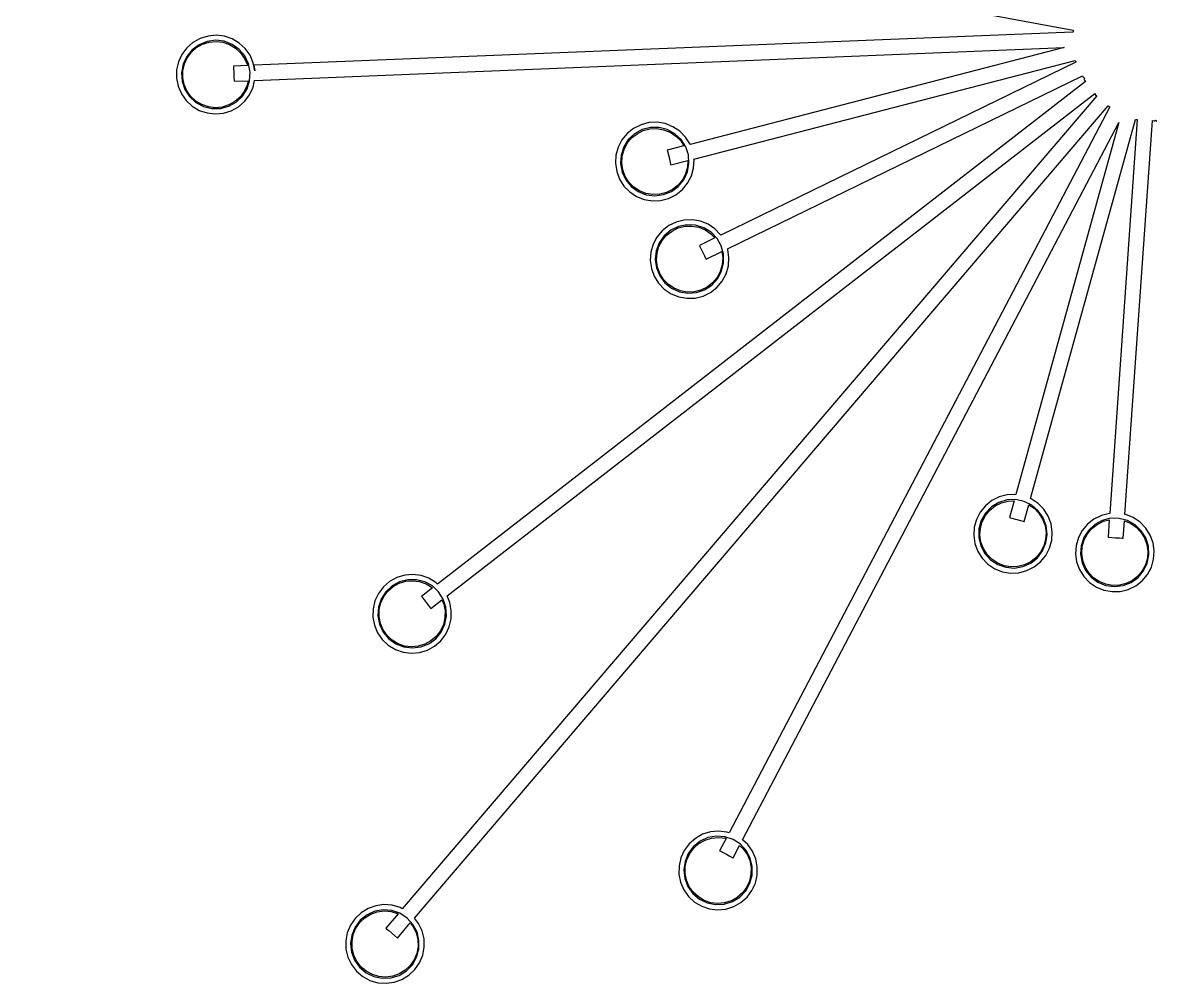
# Model space of a CAD drawing. Header units: millimetres. Extents: x 112 to 8820, y -2365 to 5002.
# Drawn here: x 182 to 585.4, y -1825.4 to -1483.5 of the extents above; entities that cross this region are included whole.
import ezdxf

# ---------------------------------------------------------------- set-up
doc = ezdxf.new("R2010")
doc.units = ezdxf.units.MM

# ---------------------------------------------------------------- blocks, each defined once
blk = doc.blocks.new('2097-30_PL')
for p, q in [((-40.229, 7.322), (-2.852, 0.395)), ((-33.914, 0.098), (-34.169, -0.046)), ((-33.634, 0.185), (-33.914, 0.098)), ((-33.365, 0.033), (-33.669, -0.008)), ((-33.342, 0.212), (-33.634, 0.185)), ((-33.062, -0.003), (-33.365, 0.033)), ((-33.052, 0.178), (-33.342, 0.212)), ((-32.774, 0.084), (-33.052, 0.178)), ((-32.522, -0.065), (-32.774, 0.084)), ((-2.857, 0.323), (-32.005, -0.856)), ((-2.855, 0.337), (-2.857, 0.323)), ((-2.85, 0.36), (-2.855, 0.337)), ((-2.852, 0.395), (-2.851, 0.38)), ((-2.851, 0.38), (-2.85, 0.36)), ((-34.389, -0.239), (-34.564, -0.474)), ((-34.198, -0.306), (-34.391, -0.543)), ((-34.169, -0.046), (-34.389, -0.239)), ((-34.372, -0.587), (-34.225, -0.39)), ((-34.225, -0.39), (-34.04, -0.227)), ((-33.952, -0.124), (-34.198, -0.306)), ((-34.04, -0.227), (-33.825, -0.107)), ((-33.669, -0.008), (-33.952, -0.124)), ((-33.825, -0.107), (-33.59, -0.034)), ((-33.59, -0.034), (-33.345, -0.011)), ((-33.345, -0.011), (-33.101, -0.039)), ((-33.101, -0.039), (-32.867, -0.118)), ((-32.776, -0.113), (-33.062, -0.003)), ((-32.867, -0.118), (-32.656, -0.244)), ((-32.527, -0.29), (-32.776, -0.113)), ((-32.656, -0.244), (-32.475, -0.411)), ((-32.33, -0.524), (-32.527, -0.29)), ((-32.307, -0.264), (-32.522, -0.065)), ((-32.138, -0.503), (-32.307, -0.264)), ((-31.978, -1.395), (-3.173, -0.23)), ((-3.173, -0.23), (-16.479, -3.671)), ((-34.686, -0.74), (-34.75, -1.025)), ((-34.564, -0.474), (-34.686, -0.74)), ((-34.391, -0.543), (-34.518, -0.821)), ((-34.475, -0.811), (-34.372, -0.587)), ((-32.475, -0.411), (-32.332, -0.612)), ((-32.332, -0.612), (-32.235, -0.838)), ((-32.197, -0.8), (-32.33, -0.524)), ((-32.137, -1.1), (-32.197, -0.8)), ((-32.022, -0.772), (-32.138, -0.503)), ((-31.965, -1.059), (-32.022, -0.772)), ((-16.342, -4.194), (-2.785, -0.688)), ((-2.758, -0.742), (-15.388, -6.902)), ((-2.785, -0.688), (-2.784, -0.69)), ((-2.784, -0.69), (-2.758, -0.742)), ((-34.75, -1.025), (-34.754, -1.318)), ((-34.518, -0.821), (-34.573, -1.122)), ((-34.573, -1.122), (-34.551, -1.427)), ((-34.532, -1.298), (-34.529, -1.051)), ((-34.529, -1.051), (-34.475, -0.811)), ((-32.23, -0.865), (-32.726, -0.885)), ((-32.726, -0.885), (-32.725, -0.921)), ((-32.725, -0.921), (-32.716, -1.155)), ((-32.716, -1.155), (-32.71, -1.29)), ((-32.235, -0.838), (-32.23, -0.865)), ((-32.154, -1.405), (-32.137, -1.1)), ((-32.005, -0.856), (-31.965, -1.059)), ((-34.754, -1.318), (-34.696, -1.605)), ((-34.696, -1.605), (-34.58, -1.874)), ((-34.551, -1.427), (-34.454, -1.717)), ((-34.483, -1.539), (-34.532, -1.298)), ((-34.386, -1.765), (-34.483, -1.539)), ((-32.71, -1.29), (-32.706, -1.389)), ((-32.706, -1.389), (-32.705, -1.425)), ((-32.705, -1.425), (-32.207, -1.405)), ((-32.244, -1.566), (-32.346, -1.789)), ((-32.246, -1.697), (-32.154, -1.405)), ((-32.207, -1.405), (-32.244, -1.566)), ((-32.032, -1.637), (-31.978, -1.395)), ((-2.411, -1.43), (-25.463, -19.321)), ((-15.149, -7.387), (-2.522, -1.228)), ((-2.522, -1.228), (-2.518, -1.235)), ((-2.518, -1.235), (-2.496, -1.279)), ((-2.496, -1.279), (-2.489, -1.294)), ((-2.489, -1.294), (-2.45, -1.309)), ((-2.45, -1.309), (-2.456, -1.372)), ((-2.456, -1.372), (-2.446, -1.385)), ((-2.446, -1.385), (-2.416, -1.423)), ((-2.416, -1.423), (-2.411, -1.43)), ((-34.58, -1.874), (-34.411, -2.113)), ((-34.454, -1.717), (-34.288, -1.974)), ((-34.244, -1.966), (-34.386, -1.765)), ((-34.288, -1.974), (-34.063, -2.181)), ((-34.063, -2.133), (-34.244, -1.966)), ((-32.494, -1.987), (-32.678, -2.149)), ((-32.628, -2.168), (-32.407, -1.957)), ((-32.346, -1.789), (-32.494, -1.987)), ((-32.407, -1.957), (-32.246, -1.697)), ((-32.33, -2.138), (-32.155, -1.903)), ((-32.155, -1.903), (-32.032, -1.637)), ((-2.006, -1.944), (-26.72, -30.88)), ((-25.128, -19.744), (-2.08, -1.856)), ((-2.08, -1.856), (-2.075, -1.863)), ((-2.075, -1.863), (-2.065, -1.875)), ((-2.065, -1.875), (-2.063, -1.896)), ((-2.063, -1.896), (-2.05, -1.907)), ((-2.05, -1.907), (-2.006, -1.944)), ((-34.411, -2.113), (-34.196, -2.312)), ((-34.196, -2.312), (-33.944, -2.461)), ((-33.851, -2.258), (-34.063, -2.133)), ((-34.063, -2.181), (-33.793, -2.326)), ((-33.618, -2.337), (-33.851, -2.258)), ((-33.793, -2.326), (-33.497, -2.399)), ((-33.373, -2.366), (-33.618, -2.337)), ((-33.497, -2.399), (-33.191, -2.397)), ((-33.128, -2.343), (-33.373, -2.366)), ((-33.191, -2.397), (-32.895, -2.318)), ((-32.893, -2.27), (-33.128, -2.343)), ((-32.895, -2.318), (-32.628, -2.168)), ((-32.678, -2.149), (-32.893, -2.27)), ((-32.805, -2.475), (-32.55, -2.331)), ((-32.55, -2.331), (-32.33, -2.138)), ((-26.289, -31.207), (-1.601, -2.301)), ((-1.541, -2.341), (-15.094, -28.174)), ((-1.601, -2.301), (-1.588, -2.308)), ((-1.588, -2.308), (-1.57, -2.317)), ((-1.57, -2.317), (-1.552, -2.333)), ((-1.552, -2.333), (-1.541, -2.341)), ((-33.944, -2.461), (-33.667, -2.555)), ((-33.667, -2.555), (-33.376, -2.589)), ((-33.376, -2.589), (-33.084, -2.562)), ((-33.084, -2.562), (-32.805, -2.475)), ((-4.372, -16.278), (-0.63, -2.785)), ((-0.569, -2.789), (-1.55, -16.806)), ((-0.63, -2.785), (-0.627, -2.785)), ((-0.627, -2.785), (-0.578, -2.788)), ((-0.578, -2.788), (-0.569, -2.789)), ((0.044, -2.832), (0.076, -2.805)), ((0.076, -2.805), (0.127, -2.842)), ((-18.489, -3.103), (-18.718, -3.285)), ((-18.227, -2.972), (-18.489, -3.103)), ((-18.189, -3.146), (-18.457, -3.294)), ((-18.369, -3.291), (-18.149, -3.181)), ((-17.944, -2.899), (-18.227, -2.972)), ((-17.893, -3.069), (-18.189, -3.146)), ((-18.149, -3.181), (-17.911, -3.119)), ((-17.651, -2.886), (-17.944, -2.899)), ((-17.911, -3.119), (-17.665, -3.109)), ((-17.587, -3.069), (-17.893, -3.069)), ((-17.665, -3.109), (-17.422, -3.149)), ((-17.362, -2.934), (-17.651, -2.886)), ((-17.291, -3.144), (-17.587, -3.069)), ((-17.422, -3.149), (-17.193, -3.24)), ((-17.09, -3.042), (-17.362, -2.934)), ((-17.022, -3.291), (-17.291, -3.144)), ((-16.846, -3.203), (-17.09, -3.042)), ((-16.64, -3.412), (-16.846, -3.203)), ((-14.613, -28.42), (-1.22, -2.892)), ((-1.22, -2.892), (-4.893, -16.135)), ((-1.011, -16.842), (-0.031, -2.826)), ((-0.031, -2.826), (-0.022, -2.827)), ((-0.022, -2.827), (0.027, -2.83)), ((0.027, -2.83), (0.044, -2.832)), ((-18.905, -3.511), (-19.04, -3.771)), ((-18.718, -3.285), (-18.905, -3.511)), ((-18.679, -3.503), (-18.843, -3.762)), ((-18.719, -3.634), (-18.562, -3.444)), ((-18.457, -3.294), (-18.679, -3.503)), ((-18.562, -3.444), (-18.369, -3.291)), ((-17.193, -3.24), (-16.987, -3.375)), ((-16.799, -3.5), (-17.022, -3.291)), ((-16.987, -3.375), (-16.815, -3.551)), ((-16.815, -3.551), (-16.702, -3.729)), ((-16.635, -3.758), (-16.799, -3.5)), ((-16.483, -3.659), (-16.64, -3.412)), ((-19.04, -3.771), (-19.118, -4.053)), ((-18.843, -3.762), (-18.937, -4.053)), ((-18.898, -4.09), (-18.832, -3.853)), ((-18.832, -3.853), (-18.719, -3.634)), ((-16.702, -3.729), (-17.299, -3.883)), ((-17.299, -3.883), (-17.29, -3.918)), ((-17.29, -3.918), (-17.231, -4.145)), ((-16.54, -4.049), (-16.635, -3.758)), ((-16.479, -3.671), (-16.483, -3.659)), ((-19.118, -4.053), (-19.136, -4.345)), ((-19.136, -4.345), (-19.093, -4.635)), ((-18.937, -4.053), (-18.955, -4.358)), ((-18.955, -4.358), (-18.898, -4.659)), ((-18.913, -4.335), (-18.898, -4.09)), ((-18.877, -4.579), (-18.913, -4.335)), ((-17.231, -4.145), (-17.173, -4.371)), ((-17.173, -4.371), (-17.164, -4.406)), ((-17.164, -4.406), (-16.561, -4.25)), ((-16.577, -4.655), (-16.52, -4.354)), ((-16.561, -4.25), (-16.575, -4.479)), ((-16.52, -4.354), (-16.54, -4.049)), ((-16.355, -4.515), (-16.337, -4.223)), ((-16.337, -4.223), (-16.342, -4.194)), ((-19.093, -4.635), (-18.99, -4.909)), ((-18.898, -4.659), (-18.767, -4.935)), ((-18.79, -4.81), (-18.877, -4.579)), ((-18.658, -5.017), (-18.79, -4.81)), ((-16.641, -4.716), (-16.755, -4.934)), ((-16.706, -4.931), (-16.577, -4.655)), ((-16.575, -4.479), (-16.641, -4.716)), ((-16.569, -5.057), (-16.433, -4.797)), ((-16.433, -4.797), (-16.355, -4.515)), ((-18.99, -4.909), (-18.833, -5.156)), ((-18.833, -5.156), (-18.627, -5.365)), ((-18.767, -4.935), (-18.572, -5.17)), ((-18.486, -5.193), (-18.658, -5.017)), ((-18.572, -5.17), (-18.324, -5.35)), ((-18.28, -5.329), (-18.486, -5.193)), ((-17.148, -5.348), (-16.901, -5.168)), ((-16.911, -5.124), (-17.104, -5.277)), ((-16.755, -4.934), (-16.911, -5.124)), ((-16.901, -5.168), (-16.706, -4.931)), ((-16.755, -5.283), (-16.569, -5.057)), ((-18.627, -5.365), (-18.383, -5.526)), ((-18.383, -5.526), (-18.111, -5.634)), ((-18.324, -5.35), (-18.039, -5.462)), ((-18.051, -5.419), (-18.28, -5.329)), ((-18.111, -5.634), (-17.822, -5.682)), ((-17.808, -5.46), (-18.051, -5.419)), ((-18.039, -5.462), (-17.736, -5.5)), ((-17.563, -5.449), (-17.808, -5.46)), ((-17.736, -5.5), (-17.432, -5.461)), ((-17.324, -5.387), (-17.563, -5.449)), ((-17.53, -5.669), (-17.246, -5.596)), ((-17.432, -5.461), (-17.148, -5.348)), ((-17.104, -5.277), (-17.324, -5.387)), ((-17.246, -5.596), (-16.984, -5.465)), ((-17.246, -5.596), (-17.246, -5.596)), ((-16.984, -5.465), (-16.755, -5.283)), ((-17.822, -5.682), (-17.53, -5.669)), ((-16.977, -6.437), (-17.24, -6.565)), ((-16.693, -6.366), (-16.977, -6.437)), ((-16.401, -6.356), (-16.693, -6.366)), ((-16.112, -6.407), (-16.401, -6.356)), ((-15.841, -6.517), (-16.112, -6.407)), ((-17.471, -6.746), (-17.659, -6.97)), ((-17.24, -6.565), (-17.471, -6.746)), ((-17.168, -6.728), (-17.401, -6.926)), ((-17.316, -6.906), (-17.122, -6.755)), ((-16.894, -6.594), (-17.168, -6.728)), ((-17.122, -6.755), (-16.901, -6.647)), ((-16.901, -6.647), (-16.662, -6.587)), ((-16.594, -6.532), (-16.894, -6.594)), ((-16.662, -6.587), (-16.416, -6.578)), ((-16.288, -6.547), (-16.594, -6.532)), ((-16.416, -6.578), (-16.174, -6.621)), ((-15.996, -6.638), (-16.288, -6.547)), ((-16.174, -6.621), (-15.945, -6.713)), ((-15.736, -6.798), (-15.996, -6.638)), ((-15.945, -6.713), (-15.741, -6.851)), ((-15.598, -6.68), (-15.841, -6.517)), ((-15.741, -6.851), (-15.595, -7.003)), ((-15.523, -7.018), (-15.736, -6.798)), ((-15.395, -6.891), (-15.598, -6.68)), ((-17.797, -7.229), (-17.878, -7.51)), ((-17.659, -6.97), (-17.797, -7.229)), ((-17.578, -7.176), (-17.686, -7.462)), ((-17.59, -7.312), (-17.475, -7.095)), ((-17.401, -6.926), (-17.578, -7.176)), ((-17.475, -7.095), (-17.316, -6.906)), ((-15.595, -7.003), (-16.149, -7.273)), ((-15.372, -7.284), (-15.523, -7.018)), ((-15.388, -6.902), (-15.395, -6.891)), ((-17.878, -7.51), (-17.898, -7.802)), ((-17.686, -7.462), (-17.72, -7.766)), ((-17.675, -7.794), (-17.658, -7.549)), ((-17.658, -7.549), (-17.59, -7.312)), ((-16.149, -7.273), (-16.133, -7.306)), ((-16.133, -7.306), (-16.031, -7.516)), ((-16.031, -7.516), (-15.972, -7.637)), ((-15.972, -7.637), (-15.928, -7.726)), ((-15.912, -7.759), (-15.353, -7.486)), ((-15.292, -7.579), (-15.372, -7.284)), ((-15.353, -7.486), (-15.321, -7.712)), ((-15.288, -7.885), (-15.292, -7.579)), ((-15.139, -7.414), (-15.149, -7.387)), ((-15.098, -7.704), (-15.139, -7.414)), ((-17.898, -7.802), (-17.857, -8.092)), ((-17.72, -7.766), (-17.678, -8.069)), ((-17.641, -8.038), (-17.675, -7.794)), ((-17.557, -8.269), (-17.641, -8.038)), ((-15.928, -7.726), (-15.912, -7.759)), ((-15.338, -7.958), (-15.406, -8.194)), ((-15.36, -8.182), (-15.288, -7.885)), ((-15.321, -7.712), (-15.338, -7.958)), ((-15.2, -8.278), (-15.119, -7.996)), ((-15.119, -7.996), (-15.098, -7.704)), ((-17.857, -8.092), (-17.757, -8.367)), ((-17.757, -8.367), (-17.602, -8.616)), ((-17.678, -8.069), (-17.561, -8.352)), ((-17.561, -8.352), (-17.378, -8.597)), ((-17.426, -8.478), (-17.557, -8.269)), ((-15.709, -8.678), (-15.503, -8.452)), ((-15.522, -8.412), (-15.68, -8.6)), ((-15.406, -8.194), (-15.522, -8.412)), ((-15.503, -8.452), (-15.36, -8.182)), ((-15.337, -8.536), (-15.2, -8.278)), ((-17.602, -8.616), (-17.399, -8.826)), ((-17.255, -8.655), (-17.426, -8.478)), ((-17.399, -8.826), (-17.156, -8.99)), ((-17.378, -8.597), (-17.14, -8.788)), ((-17.051, -8.793), (-17.255, -8.655)), ((-17.14, -8.788), (-16.861, -8.915)), ((-16.823, -8.885), (-17.051, -8.793)), ((-16.095, -8.86), (-16.334, -8.919)), ((-16.255, -8.944), (-15.965, -8.846)), ((-15.874, -8.752), (-16.095, -8.86)), ((-15.965, -8.846), (-15.709, -8.678)), ((-15.68, -8.6), (-15.874, -8.752)), ((-15.756, -8.941), (-15.525, -8.761)), ((-15.525, -8.761), (-15.337, -8.536)), ((-17.156, -8.99), (-16.884, -9.1)), ((-16.884, -9.1), (-16.596, -9.15)), ((-16.861, -8.915), (-16.56, -8.968)), ((-16.58, -8.928), (-16.823, -8.885)), ((-16.596, -9.15), (-16.303, -9.14)), ((-16.334, -8.919), (-16.58, -8.928)), ((-16.56, -8.968), (-16.255, -8.944)), ((-16.303, -9.14), (-16.019, -9.069)), ((-16.019, -9.069), (-15.756, -8.941)), ((-15.756, -8.941), (-15.756, -8.941)), ((-4.905, -16.133), (-5.198, -16.146)), ((-4.893, -16.135), (-4.905, -16.133)), ((-5.973, -16.532), (-6.159, -16.758)), ((-5.744, -16.35), (-5.973, -16.532)), ((-5.816, -16.691), (-5.624, -16.538)), ((-5.494, -16.416), (-5.755, -16.575)), ((-5.481, -16.219), (-5.744, -16.35)), ((-5.624, -16.538), (-5.403, -16.428)), ((-5.201, -16.327), (-5.494, -16.416)), ((-5.198, -16.146), (-5.481, -16.219)), ((-5.403, -16.428), (-5.165, -16.366)), ((-4.896, -16.314), (-5.201, -16.327)), ((-5.165, -16.366), (-4.954, -16.357)), ((-4.954, -16.357), (-5.119, -16.952)), ((-4.596, -16.377), (-4.896, -16.314)), ((-4.599, -17.096), (-4.432, -16.496)), ((-4.322, -16.512), (-4.596, -16.377)), ((-4.432, -16.496), (-4.242, -16.622)), ((-4.344, -16.289), (-4.372, -16.278)), ((-4.1, -16.45), (-4.344, -16.289)), ((-4.09, -16.712), (-4.322, -16.512)), ((-3.895, -16.659), (-4.1, -16.45)), ((-6.159, -16.758), (-6.294, -17.018)), ((-5.969, -16.794), (-6.121, -17.059)), ((-6.087, -17.1), (-5.973, -16.881)), ((-5.973, -16.881), (-5.816, -16.691)), ((-5.755, -16.575), (-5.969, -16.794)), ((-4.242, -16.622), (-4.069, -16.798)), ((-3.915, -16.963), (-4.09, -16.712)), ((-4.069, -16.798), (-3.937, -17.006)), ((-3.738, -16.906), (-3.895, -16.659)), ((-3.635, -17.181), (-3.738, -16.906)), ((-1.847, -16.877), (-2.11, -17.006)), ((-1.562, -16.806), (-1.847, -16.877)), ((-1.55, -16.806), (-1.562, -16.806)), ((-0.981, -16.847), (-1.011, -16.842)), ((-0.71, -16.957), (-0.981, -16.847)), ((-6.372, -17.3), (-6.39, -17.592)), ((-6.294, -17.018), (-6.372, -17.3)), ((-6.121, -17.059), (-6.203, -17.354)), ((-6.168, -17.583), (-6.152, -17.337)), ((-6.152, -17.337), (-6.087, -17.1)), ((-5.119, -16.952), (-5.084, -16.961)), ((-5.084, -16.961), (-4.859, -17.024)), ((-4.859, -17.024), (-4.729, -17.06)), ((-4.729, -17.06), (-4.634, -17.086)), ((-4.634, -17.086), (-4.599, -17.096)), ((-3.937, -17.006), (-3.851, -17.236)), ((-3.808, -17.249), (-3.915, -16.963)), ((-3.851, -17.236), (-3.814, -17.48)), ((-3.776, -17.553), (-3.808, -17.249)), ((-3.592, -17.47), (-3.635, -17.181)), ((-2.34, -17.186), (-2.529, -17.41)), ((-2.11, -17.006), (-2.34, -17.186)), ((-2.083, -17.201), (-2.307, -17.409)), ((-2.186, -17.346), (-1.992, -17.195)), ((-1.814, -17.055), (-2.083, -17.201)), ((-1.992, -17.195), (-1.77, -17.087)), ((-1.517, -16.981), (-1.814, -17.055)), ((-1.77, -17.087), (-1.566, -17.036)), ((-1.566, -17.036), (-1.609, -17.651)), ((-1.211, -16.983), (-1.517, -16.981)), ((-0.915, -17.062), (-1.211, -16.983)), ((-1.07, -17.689), (-1.026, -17.068)), ((-1.026, -17.068), (-0.815, -17.154)), ((-0.648, -17.211), (-0.915, -17.062)), ((-0.815, -17.154), (-0.61, -17.291)), ((-0.467, -17.12), (-0.71, -16.957)), ((-0.427, -17.422), (-0.648, -17.211)), ((-0.61, -17.291), (-0.439, -17.468)), ((-0.264, -17.331), (-0.467, -17.12)), ((-0.109, -17.579), (-0.264, -17.331)), ((-6.39, -17.592), (-6.347, -17.882)), ((-6.203, -17.354), (-6.209, -17.66)), ((-6.209, -17.66), (-6.139, -17.957)), ((-6.131, -17.826), (-6.168, -17.583)), ((-3.829, -17.726), (-3.895, -17.963)), ((-3.814, -17.48), (-3.829, -17.726)), ((-3.82, -17.856), (-3.776, -17.553)), ((-3.61, -17.762), (-3.592, -17.47)), ((-2.666, -17.669), (-2.747, -17.95)), ((-2.529, -17.41), (-2.666, -17.669)), ((-2.473, -17.666), (-2.569, -17.956)), ((-2.307, -17.409), (-2.473, -17.666)), ((-2.459, -17.752), (-2.344, -17.535)), ((-2.344, -17.535), (-2.186, -17.346)), ((-1.609, -17.651), (-1.573, -17.654)), ((-1.573, -17.654), (-1.339, -17.67)), ((-1.339, -17.67), (-1.205, -17.679)), ((-1.205, -17.679), (-1.106, -17.686)), ((-1.106, -17.686), (-1.07, -17.689)), ((-0.439, -17.468), (-0.309, -17.677)), ((-0.265, -17.681), (-0.427, -17.422)), ((-0.309, -17.677), (-0.225, -17.908)), ((-0.172, -17.973), (-0.265, -17.681)), ((-0.008, -17.854), (-0.109, -17.579)), ((-6.347, -17.882), (-6.244, -18.156)), ((-6.139, -17.957), (-5.996, -18.228)), ((-6.045, -18.057), (-6.131, -17.826)), ((-5.913, -18.264), (-6.045, -18.057)), ((-4.122, -18.382), (-3.938, -18.138)), ((-3.895, -17.963), (-4.009, -18.181)), ((-3.938, -18.138), (-3.82, -17.856)), ((-3.823, -18.304), (-3.688, -18.045)), ((-3.688, -18.045), (-3.61, -17.762)), ((-2.747, -17.95), (-2.767, -18.242)), ((-2.569, -17.956), (-2.591, -18.261)), ((-2.544, -18.234), (-2.527, -17.989)), ((-2.527, -17.989), (-2.459, -17.752)), ((-0.225, -17.908), (-0.191, -18.152)), ((-0.155, -18.278), (-0.172, -17.973)), ((0.032, -18.144), (-0.008, -17.854)), ((0.012, -18.437), (0.032, -18.144)), ((-6.244, -18.156), (-6.087, -18.403)), ((-6.087, -18.403), (-5.882, -18.612)), ((-5.996, -18.228), (-5.791, -18.455)), ((-5.74, -18.44), (-5.913, -18.264)), ((-5.791, -18.455), (-5.536, -18.624)), ((-5.535, -18.576), (-5.74, -18.44)), ((-4.358, -18.524), (-4.579, -18.634)), ((-4.362, -18.573), (-4.122, -18.382)), ((-4.166, -18.371), (-4.358, -18.524)), ((-4.238, -18.712), (-4.009, -18.53)), ((-4.009, -18.181), (-4.166, -18.371)), ((-4.009, -18.53), (-3.823, -18.304)), ((-2.767, -18.242), (-2.726, -18.532)), ((-2.726, -18.532), (-2.626, -18.807)), ((-2.591, -18.261), (-2.535, -18.562)), ((-2.51, -18.478), (-2.544, -18.234)), ((-2.426, -18.71), (-2.51, -18.478)), ((-0.208, -18.398), (-0.276, -18.634)), ((-0.214, -18.578), (-0.155, -18.278)), ((-0.191, -18.152), (-0.208, -18.398)), ((-0.069, -18.718), (0.012, -18.437)), ((0.012, -18.437), (0.012, -18.437)), ((-5.882, -18.612), (-5.638, -18.774)), ((-5.638, -18.774), (-5.365, -18.881)), ((-5.536, -18.624), (-5.247, -18.724)), ((-5.306, -18.666), (-5.535, -18.576)), ((-5.365, -18.881), (-5.076, -18.929)), ((-5.063, -18.707), (-5.306, -18.666)), ((-5.247, -18.724), (-4.942, -18.749)), ((-5.076, -18.929), (-4.784, -18.916)), ((-4.817, -18.696), (-5.063, -18.707)), ((-4.942, -18.749), (-4.641, -18.697)), ((-4.579, -18.634), (-4.817, -18.696)), ((-4.784, -18.916), (-4.5, -18.843)), ((-4.641, -18.697), (-4.362, -18.573)), ((-4.5, -18.843), (-4.238, -18.712)), ((-2.626, -18.807), (-2.471, -19.056)), ((-2.535, -18.562), (-2.407, -18.84)), ((-2.295, -18.918), (-2.426, -18.71)), ((-2.407, -18.84), (-2.214, -19.077)), ((-2.124, -19.095), (-2.295, -18.918)), ((-0.391, -18.852), (-0.549, -19.04)), ((-0.543, -19.088), (-0.347, -18.854)), ((-0.276, -18.634), (-0.391, -18.852)), ((-0.347, -18.854), (-0.214, -18.578)), ((-0.206, -18.977), (-0.069, -18.718)), ((-27.172, -19.228), (-27.394, -19.42)), ((-26.915, -19.087), (-27.172, -19.228)), ((-26.819, -19.24), (-27.087, -19.388)), ((-27.045, -19.411), (-26.829, -19.293)), ((-26.635, -19.002), (-26.915, -19.087)), ((-26.829, -19.293), (-26.593, -19.221)), ((-26.522, -19.164), (-26.819, -19.24)), ((-26.343, -18.978), (-26.635, -19.002)), ((-26.593, -19.221), (-26.348, -19.201)), ((-26.216, -19.164), (-26.522, -19.164)), ((-26.348, -19.201), (-26.104, -19.231)), ((-26.053, -19.014), (-26.343, -18.978)), ((-25.92, -19.24), (-26.216, -19.164)), ((-26.104, -19.231), (-25.871, -19.312)), ((-25.776, -19.111), (-26.053, -19.014)), ((-25.652, -19.387), (-25.92, -19.24)), ((-25.871, -19.312), (-25.661, -19.44)), ((-25.526, -19.262), (-25.776, -19.111)), ((-25.463, -19.321), (-25.526, -19.262)), ((-2.471, -19.056), (-2.268, -19.266)), ((-2.268, -19.266), (-2.025, -19.43)), ((-2.214, -19.077), (-1.968, -19.258)), ((-1.92, -19.233), (-2.124, -19.095)), ((-1.968, -19.258), (-1.684, -19.373)), ((-1.692, -19.325), (-1.92, -19.233)), ((-1.45, -19.368), (-1.692, -19.325)), ((-1.204, -19.359), (-1.45, -19.368)), ((-0.965, -19.3), (-1.204, -19.359)), ((-1.077, -19.377), (-0.792, -19.266)), ((-0.743, -19.192), (-0.965, -19.3)), ((-0.792, -19.266), (-0.543, -19.088)), ((-0.549, -19.04), (-0.743, -19.192)), ((-0.625, -19.381), (-0.395, -19.201)), ((-0.395, -19.201), (-0.206, -18.977)), ((-27.571, -19.653), (-27.695, -19.918)), ((-27.394, -19.42), (-27.571, -19.653)), ((-27.309, -19.597), (-27.473, -19.855)), ((-27.38, -19.768), (-27.231, -19.572)), ((-27.087, -19.388), (-27.309, -19.597)), ((-27.231, -19.572), (-27.045, -19.411)), ((-25.641, -19.459), (-26.033, -19.764)), ((-26.033, -19.764), (-26.011, -19.792)), ((-25.661, -19.44), (-25.641, -19.459)), ((-25.429, -19.597), (-25.652, -19.387)), ((-25.265, -19.855), (-25.429, -19.597)), ((-25.032, -19.973), (-25.128, -19.744)), ((-2.025, -19.43), (-1.754, -19.54)), ((-1.754, -19.54), (-1.465, -19.591)), ((-1.684, -19.373), (-1.381, -19.413)), ((-1.465, -19.591), (-1.173, -19.58)), ((-1.381, -19.413), (-1.077, -19.377)), ((-1.173, -19.58), (-0.888, -19.509)), ((-0.888, -19.509), (-0.625, -19.381)), ((-27.695, -19.918), (-27.762, -20.203)), ((-27.568, -20.146), (-27.587, -20.452)), ((-27.473, -19.855), (-27.568, -20.146)), ((-27.541, -20.231), (-27.485, -19.991)), ((-27.485, -19.991), (-27.38, -19.768)), ((-26.011, -19.792), (-25.868, -19.977)), ((-25.868, -19.977), (-25.785, -20.084)), ((-25.785, -20.084), (-25.724, -20.162)), ((-25.724, -20.162), (-25.702, -20.19)), ((-25.702, -20.19), (-25.309, -19.885)), ((-25.309, -19.885), (-25.245, -20.037)), ((-25.17, -20.146), (-25.265, -19.855)), ((-25.245, -20.037), (-25.199, -20.279)), ((-25.151, -20.451), (-25.17, -20.146)), ((-24.977, -20.26), (-25.032, -19.973)), ((-27.762, -20.203), (-27.768, -20.496)), ((-27.768, -20.496), (-27.713, -20.783)), ((-27.587, -20.452), (-27.529, -20.752)), ((-27.546, -20.477), (-27.541, -20.231)), ((-27.5, -20.719), (-27.546, -20.477)), ((-25.204, -20.525), (-25.26, -20.765)), ((-25.208, -20.751), (-25.151, -20.451)), ((-25.199, -20.279), (-25.204, -20.525)), ((-25.049, -20.838), (-24.983, -20.553)), ((-24.983, -20.553), (-24.977, -20.26)), ((-27.713, -20.783), (-27.599, -21.053)), ((-27.529, -20.752), (-27.399, -21.029)), ((-27.404, -20.946), (-27.5, -20.719)), ((-27.5, -20.719), (-27.5, -20.719)), ((-27.264, -21.148), (-27.404, -20.946)), ((-25.26, -20.765), (-25.365, -20.988)), ((-25.339, -21.028), (-25.208, -20.751)), ((-25.174, -21.103), (-25.049, -20.838)), ((-27.599, -21.053), (-27.432, -21.294)), ((-27.432, -21.294), (-27.219, -21.494)), ((-27.399, -21.029), (-27.204, -21.264)), ((-27.084, -21.316), (-27.264, -21.148)), ((-27.204, -21.264), (-26.957, -21.444)), ((-26.873, -21.444), (-27.084, -21.316)), ((-25.7, -21.345), (-25.916, -21.464)), ((-25.781, -21.444), (-25.533, -21.264)), ((-25.514, -21.184), (-25.7, -21.345)), ((-25.573, -21.528), (-25.351, -21.337)), ((-25.533, -21.264), (-25.339, -21.028)), ((-25.365, -20.988), (-25.514, -21.184)), ((-25.351, -21.337), (-25.174, -21.103)), ((-27.219, -21.494), (-26.968, -21.646)), ((-26.968, -21.646), (-26.692, -21.742)), ((-26.957, -21.444), (-26.672, -21.557)), ((-26.641, -21.525), (-26.873, -21.444)), ((-26.692, -21.742), (-26.401, -21.778)), ((-26.672, -21.557), (-26.369, -21.595)), ((-26.397, -21.555), (-26.641, -21.525)), ((-26.401, -21.778), (-26.109, -21.754)), ((-26.401, -21.778), (-26.401, -21.778)), ((-26.151, -21.535), (-26.397, -21.555)), ((-26.369, -21.595), (-26.065, -21.556)), ((-25.916, -21.464), (-26.151, -21.535)), ((-26.109, -21.754), (-25.829, -21.669)), ((-26.065, -21.556), (-25.781, -21.444)), ((-25.829, -21.669), (-25.573, -21.528)), ((-16.038, -28.227), (-16.293, -28.37)), ((-15.758, -28.14), (-16.038, -28.227)), ((-15.467, -28.112), (-15.758, -28.14)), ((-15.176, -28.146), (-15.467, -28.112)), ((-15.094, -28.174), (-15.176, -28.146)), ((-16.513, -28.563), (-16.688, -28.798)), ((-16.293, -28.37), (-16.513, -28.563)), ((-16.123, -28.47), (-16.361, -28.663)), ((-16.349, -28.715), (-16.164, -28.552)), ((-16.164, -28.552), (-15.949, -28.431)), ((-15.845, -28.343), (-16.123, -28.47)), ((-15.949, -28.431), (-15.714, -28.358)), ((-15.544, -28.29), (-15.845, -28.343)), ((-15.714, -28.358), (-15.469, -28.335)), ((-15.239, -28.313), (-15.544, -28.29)), ((-15.469, -28.335), (-15.225, -28.364)), ((-15.199, -28.373), (-15.43, -28.813)), ((-14.949, -28.411), (-15.239, -28.313)), ((-15.225, -28.364), (-15.199, -28.373)), ((-14.951, -29.064), (-14.72, -28.624)), ((-14.693, -28.578), (-14.949, -28.411)), ((-14.72, -28.624), (-14.599, -28.735)), ((-14.486, -28.803), (-14.693, -28.578)), ((-14.431, -28.588), (-14.613, -28.42)), ((-14.262, -28.827), (-14.431, -28.588)), ((-16.688, -28.798), (-16.81, -29.064)), ((-16.544, -28.908), (-16.66, -29.191)), ((-16.599, -29.136), (-16.496, -28.912)), ((-16.361, -28.663), (-16.544, -28.908)), ((-16.496, -28.912), (-16.349, -28.715)), ((-15.43, -28.813), (-15.398, -28.83)), ((-15.398, -28.83), (-15.191, -28.939)), ((-15.191, -28.939), (-15.071, -29.001)), ((-15.071, -29.001), (-14.983, -29.047)), ((-14.599, -28.735), (-14.456, -28.936)), ((-14.342, -29.073), (-14.486, -28.803)), ((-14.456, -28.936), (-14.359, -29.162)), ((-14.146, -29.096), (-14.262, -28.827)), ((-16.874, -29.35), (-16.878, -29.643)), ((-16.81, -29.064), (-16.874, -29.35)), ((-16.66, -29.191), (-16.702, -29.494)), ((-16.656, -29.622), (-16.653, -29.376)), ((-16.653, -29.376), (-16.599, -29.136)), ((-14.983, -29.047), (-14.951, -29.064)), ((-14.359, -29.162), (-14.311, -29.404)), ((-14.269, -29.37), (-14.342, -29.073)), ((-14.311, -29.404), (-14.314, -29.65)), ((-14.273, -29.676), (-14.269, -29.37)), ((-14.089, -29.383), (-14.146, -29.096)), ((-14.092, -29.676), (-14.089, -29.383)), ((-16.878, -29.643), (-16.82, -29.93)), ((-16.702, -29.494), (-16.667, -29.798)), ((-16.667, -29.798), (-16.558, -30.083)), ((-16.608, -29.863), (-16.656, -29.622)), ((-14.314, -29.65), (-14.368, -29.89)), ((-14.353, -29.971), (-14.273, -29.676)), ((-14.156, -29.962), (-14.092, -29.676)), ((-16.82, -29.93), (-16.705, -30.199)), ((-16.705, -30.199), (-16.535, -30.438)), ((-16.51, -30.09), (-16.608, -29.863)), ((-16.558, -30.083), (-16.381, -30.333)), ((-16.451, -30.173), (-16.51, -30.09)), ((-16.368, -30.29), (-16.451, -30.173)), ((-14.715, -30.458), (-14.503, -30.237)), ((-14.471, -30.114), (-14.618, -30.311)), ((-14.503, -30.237), (-14.353, -29.971)), ((-14.368, -29.89), (-14.471, -30.114)), ((-14.454, -30.462), (-14.279, -30.228)), ((-14.279, -30.228), (-14.156, -29.962)), ((-16.535, -30.438), (-16.32, -30.636)), ((-16.381, -30.333), (-16.148, -30.531)), ((-16.187, -30.457), (-16.368, -30.29)), ((-16.32, -30.636), (-16.068, -30.786)), ((-15.975, -30.583), (-16.187, -30.457)), ((-16.148, -30.531), (-15.873, -30.664)), ((-15.742, -30.662), (-15.975, -30.583)), ((-15.267, -30.71), (-14.975, -30.619)), ((-15.017, -30.594), (-15.252, -30.668)), ((-14.803, -30.474), (-15.017, -30.594)), ((-14.975, -30.619), (-14.715, -30.458)), ((-14.929, -30.799), (-14.674, -30.656)), ((-14.618, -30.311), (-14.803, -30.474)), ((-14.674, -30.656), (-14.454, -30.462)), ((-28.189, -31.019), (-28.402, -31.22)), ((-27.939, -30.866), (-28.189, -31.019)), ((-27.698, -30.967), (-27.977, -31.093)), ((-27.663, -30.768), (-27.939, -30.866)), ((-27.843, -31.067), (-27.611, -30.985)), ((-27.397, -30.915), (-27.698, -30.967)), ((-27.373, -30.73), (-27.663, -30.768)), ((-27.611, -30.985), (-27.367, -30.953)), ((-27.092, -30.939), (-27.397, -30.915)), ((-27.081, -30.753), (-27.373, -30.73)), ((-27.367, -30.953), (-27.122, -30.972)), ((-26.867, -31.052), (-27.306, -31.566)), ((-27.122, -30.972), (-26.886, -31.042)), ((-26.803, -31.038), (-27.092, -30.939)), ((-26.8, -30.836), (-27.081, -30.753)), ((-26.886, -31.042), (-26.867, -31.052)), ((-26.547, -31.206), (-26.803, -31.038)), ((-26.72, -30.88), (-26.8, -30.836)), ((-16.068, -30.786), (-15.791, -30.879)), ((-15.873, -30.664), (-15.573, -30.725)), ((-15.791, -30.879), (-15.5, -30.913)), ((-15.497, -30.69), (-15.742, -30.662)), ((-15.573, -30.725), (-15.267, -30.71)), ((-15.5, -30.913), (-15.208, -30.886)), ((-15.252, -30.668), (-15.497, -30.69)), ((-15.208, -30.886), (-14.929, -30.799)), ((-28.567, -31.462), (-28.679, -31.732)), ((-28.402, -31.22), (-28.567, -31.462)), ((-28.216, -31.284), (-28.4, -31.529)), ((-28.371, -31.568), (-28.232, -31.365)), ((-28.232, -31.365), (-28.053, -31.196)), ((-27.977, -31.093), (-28.216, -31.284)), ((-28.053, -31.196), (-27.843, -31.067)), ((-26.895, -31.917), (-26.436, -31.38)), ((-26.341, -31.432), (-26.547, -31.206)), ((-26.436, -31.38), (-26.332, -31.515)), ((-26.198, -31.702), (-26.341, -31.432)), ((-26.142, -31.398), (-26.289, -31.207)), ((-26.016, -31.662), (-26.142, -31.398)), ((-28.679, -31.732), (-28.733, -32.02)), ((-28.517, -31.812), (-28.56, -32.114)), ((-28.4, -31.529), (-28.517, -31.812)), ((-28.51, -32.038), (-28.466, -31.795)), ((-28.466, -31.795), (-28.371, -31.568)), ((-27.306, -31.566), (-27.278, -31.59)), ((-27.278, -31.59), (-27.203, -31.654)), ((-27.203, -31.654), (-26.998, -31.829)), ((-26.998, -31.829), (-26.895, -31.917)), ((-26.332, -31.515), (-26.226, -31.737)), ((-26.226, -31.737), (-26.169, -31.976)), ((-26.127, -32), (-26.198, -31.702)), ((-25.948, -31.947), (-26.016, -31.662)), ((-28.733, -32.02), (-28.733, -32.02)), ((-28.733, -32.02), (-28.725, -32.313)), ((-28.56, -32.114), (-28.526, -32.418)), ((-28.504, -32.284), (-28.51, -32.038)), ((-26.162, -32.222), (-26.207, -32.464)), ((-26.169, -31.976), (-26.162, -32.222)), ((-26.132, -32.306), (-26.127, -32)), ((-25.994, -32.528), (-25.94, -32.24)), ((-25.94, -32.24), (-25.948, -31.947)), ((-28.725, -32.313), (-28.657, -32.598)), ((-28.657, -32.598), (-28.531, -32.862)), ((-28.526, -32.418), (-28.418, -32.705)), ((-28.447, -32.523), (-28.504, -32.284)), ((-28.341, -32.745), (-28.447, -32.523)), ((-26.364, -32.866), (-26.212, -32.601)), ((-26.207, -32.464), (-26.302, -32.692)), ((-26.212, -32.601), (-26.132, -32.306)), ((-26.106, -32.798), (-25.994, -32.528)), ((-28.531, -32.862), (-28.352, -33.094)), ((-28.418, -32.705), (-28.242, -32.955)), ((-28.25, -32.864), (-28.341, -32.745)), ((-28.191, -32.941), (-28.25, -32.864)), ((-28.242, -32.955), (-28.01, -33.153)), ((-28.003, -33.1), (-28.191, -32.941)), ((-26.62, -33.064), (-26.829, -33.193)), ((-26.441, -32.895), (-26.62, -33.064)), ((-26.577, -33.086), (-26.364, -32.866)), ((-26.484, -33.241), (-26.271, -33.04)), ((-26.302, -32.692), (-26.441, -32.895)), ((-26.271, -33.04), (-26.106, -32.798)), ((-28.352, -33.094), (-28.13, -33.284)), ((-28.13, -33.284), (-27.872, -33.424)), ((-28.01, -33.153), (-27.735, -33.288)), ((-27.787, -33.218), (-28.003, -33.1)), ((-27.872, -33.424), (-27.592, -33.507)), ((-27.551, -33.288), (-27.787, -33.218)), ((-27.735, -33.288), (-27.435, -33.35)), ((-27.306, -33.307), (-27.551, -33.288)), ((-27.435, -33.35), (-27.13, -33.336)), ((-27.062, -33.275), (-27.306, -33.307)), ((-27.13, -33.336), (-26.837, -33.246)), ((-26.829, -33.193), (-27.062, -33.275)), ((-27.009, -33.492), (-26.733, -33.394)), ((-26.837, -33.246), (-26.577, -33.086)), ((-26.733, -33.394), (-26.484, -33.241)), ((-27.592, -33.507), (-27.3, -33.53)), ((-27.3, -33.53), (-27.009, -33.492))]:
    blk.add_line(p, q)

msp = doc.modelspace()

# ---------------------------------------------------------------- block references
at = {"color": 0, "xscale": 10, "yscale": 10, "zscale": 10}
msp.add_blockref('2097-30_PL', (584.34, -1490.13), dxfattribs=at)

doc.saveas('drawing.dxf')
